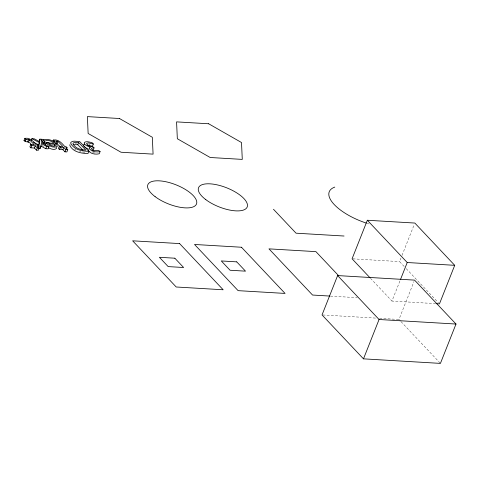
<?xml version="1.0" encoding="UTF-8"?>
<svg xmlns="http://www.w3.org/2000/svg" width="480" height="480" viewBox="0 0 480 480"><rect width="100%" height="100%" fill="white"/><g stroke="black" fill="none" stroke-linecap="round" stroke-linejoin="round"><path stroke-width="0.36" stroke-dasharray="2.4 1.8" d="M404.178 266.472L399.576 261.6L400.938 258.156M402.024 255.402L414.288 224.436M435.75 303.642L391.962 301.062L400.14 280.41M400.506 321.096L398.97 319.47L414.006 281.502M75.216 143.49L76.626 143.574M60.552 148.596L61.974 148.68M84.9 152.262L82.134 152.034M352.818 258.84L399.576 261.6M330.432 296.1L357.264 297.684M322.782 314.97L376.566 318.144M379.554 318.324L398.97 319.47M94.89 153.024L92.736 152.61L90.936 151.506M88.848 144.27L90 144.54M79.476 151.524L80.916 151.896M41.946 145.554L43.806 146.538M74.568 149.082L75.84 149.988M406.224 268.644L438.438 302.778M370.488 278.304L391.962 301.062M401.022 321.636L440.418 363.39M369.072 223.95A39.972 15.684 21.6 0 1 366.972 223.302"/><path stroke-width="0.72" d="M38.712 148.278L40.176 148.368L40.296 147.072M40.176 148.368L41.052 146.166L41.286 143.58L46.644 146.496L49.02 146.634L48.144 148.836L45.774 148.698L41.01 146.106M49.02 146.634L41.58 142.698L42.12 139.284L39.936 139.158L39.69 141.768L34.284 138.822L31.914 138.684L31.26 140.334M69.948 144.606L69.858 145.506C73.062 152.034 81.378 153.492 87.99 153.498L88.86 151.302L79.608 141.498C76.824 141.786 73.02 140.088 70.818 142.404L70.734 143.304C73.932 149.832 82.248 151.296 88.86 151.302M38.202 146.88L39.402 142.65L31.914 138.684M38.202 147.684L39.402 142.65M31.104 144.504C29.742 141.072 25.848 142.584 24 140.532L24.87 138.33C29.808 137.352 33.498 141.486 36.264 144.912L37.566 144.99L38.532 146.016L38.1 147.12M25.05 141.642L25.92 139.44L24.87 138.33M27.654 141.684L28.524 139.482L30.186 140.442L34.332 144.798L30.78 144.588L29.904 146.79L30.876 147.816L34.428 148.026L36.42 150.138L38.352 150.252L39.222 148.056L37.23 145.938L38.532 146.016M28.548 142.062L29.418 139.86M30.876 147.816L31.746 145.614L30.78 144.588M34.428 148.026L35.298 145.824L31.746 145.614M39.06 141.36L39.936 139.158M36.42 150.138L37.296 147.942L35.298 145.824M41.466 140.934L42.12 139.284M49.512 143.19C47.166 141.258 43.974 144.822 42.546 141.984L43.416 139.788C48.486 138.48 56.136 140.862 57.348 146.316C53.748 148.62 48.666 145.8 46.128 142.872L45.258 145.074M43.818 143.334L44.688 141.132L43.416 139.788M43.932 143.34L44.802 141.144C47.838 139.518 51.792 141.036 54.072 143.34L46.128 142.872M45.774 148.698L46.644 146.496M52.95 141.114L53.388 140.016C58.326 139.032 62.01 143.172 64.776 146.598L66.078 146.676L67.05 147.702L66.612 148.8M54 142.224L54.438 141.126L53.388 140.016M54.312 145.938L54.966 144.288L48.9 143.934L50.946 145.446L53.658 146.142L55.404 145.698L54.966 144.288M55.002 143.184L56.172 143.364L57.042 141.162L58.704 142.122L62.844 146.484L59.292 146.274L58.422 148.47L59.388 149.502L62.946 149.712L64.938 151.824L66.87 151.938L67.74 149.736L65.742 147.624L67.05 147.702M60.09 146.688L57.06 143.742L57.93 141.546M59.388 149.502L60.264 147.3L59.292 146.274M62.946 149.712L63.816 147.51L60.264 147.3M64.938 151.824L65.808 149.622L63.816 147.51M82.86 150.102L77.76 144.696L78.63 142.5L74.052 142.542L73.044 143.292L73.032 143.94C75.396 148.482 80.988 150.024 85.77 150.06L78.63 142.5M92.502 150.042L93.18 150.084L94.05 147.882L92.214 147.876L91.356 148.608C93.168 152.772 98.244 148.698 100.092 151.584C96.444 152.418 91.65 151.854 89.352 148.572L89.79 147.504C92.886 147.546 83.292 145.566 84.234 142.872L84.372 142.446C86.544 140.844 89.628 142.266 92.022 142.614L93.336 144L92.46 146.202L87.6 145.104M100.092 151.584L99.222 153.786C95.574 154.62 90.78 154.056 88.482 150.774L88.92 149.7M337.62 275.58L322.038 314.928L363.486 358.848L440.418 363.39L456 324.042L414.552 280.116L337.62 275.58L379.068 319.5L456 324.042M436.488 303.69L439.458 303.864L454.716 265.32L414.834 223.056L367.338 220.254L352.08 258.792L369.978 277.758M363.486 358.848L379.068 319.5M400.41 279.726L407.22 262.518L367.338 220.254M84.474 144.06L83.358 145.074L84.228 146.772M42.546 141.984L43.188 141.822M73.182 144.744L77.76 144.696M24 140.532L24.96 140.442M25.92 139.44L28.524 139.482M54.438 141.126L57.042 141.162M93.336 144L88.47 142.902L86.676 143.316L86.652 143.916L88.338 145.674L90.798 146.586L93.018 146.79L94.05 147.882M38.85 146.034L41.052 146.166M37.296 147.942L39.222 148.056M65.808 149.622L67.74 149.736M344.058 236.022L296.052 233.19L273.48 209.274M407.22 262.518L454.716 265.32M329.688 296.058L312.546 295.044L268.968 248.862L315.912 251.634L338.472 275.538M88.428 149.13L84.858 147.366M56.172 143.364L57.06 143.742M48.552 147.84C50.844 148.932 54.294 150.372 56.478 148.518L56.4 147.336M33.54 142.206L38.526 144.852M366.27 223.074A39.972 15.684 21.6 0 1 333.366 203.598A39.972 15.684 21.6 0 1 334.788 187.092M119.46 118.506L87.372 116.61L88.14 133.476L120.996 152.238L153.084 154.134L152.316 137.268L119.46 118.506M208.656 123.768L176.568 121.878L177.336 138.744L210.186 157.5L242.28 159.396L241.512 142.53L208.656 123.768M179.592 243.588L132.642 240.816L176.22 286.998L223.17 289.77L179.592 243.588M241.482 247.242L194.532 244.47L238.116 290.652L285.066 293.424L241.482 247.242M174.84 258.204L159.396 257.292L168.18 266.598L183.618 267.51L174.84 258.204M236.73 261.858L221.292 260.946L230.07 270.246L245.508 271.158L236.73 261.858M205.806 199.638A26.172 10.272 21.6 0 0 246.774 207.774A26.172 10.272 21.6 0 0 216 184.62A26.172 10.272 21.6 0 0 205.806 199.638M155.112 196.644A26.172 10.272 21.6 0 0 196.08 204.78A26.172 10.272 21.6 0 0 165.306 181.626A26.172 10.272 21.6 0 0 155.112 196.644"/></g></svg>
